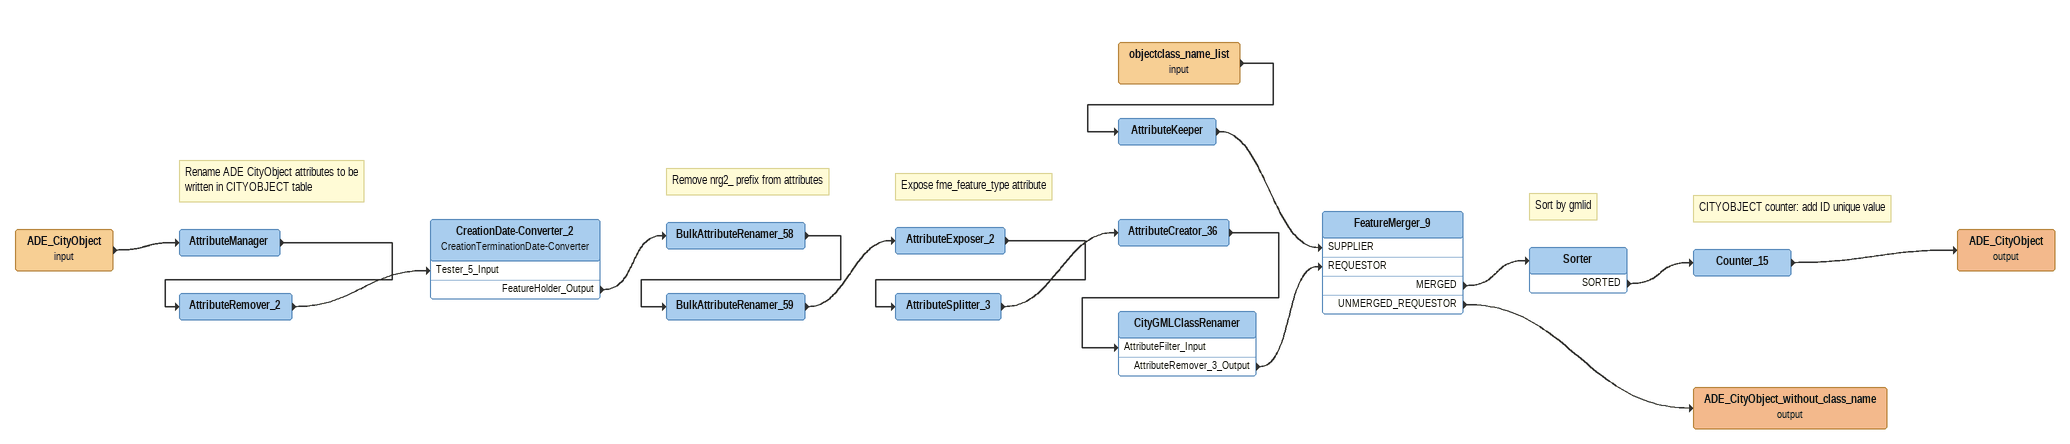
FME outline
ADE_CityObject (input)
    -> AttributeManager
Note: Rename ADE CityObject attributes to be written in CITYOBJECT table
AttributeManager
    -> AttributeRemover_2
AttributeRemover_2
    -> CreationDate-Converter_2 [Tester_5_Input]
CreationDate-Converter_2: CreationTerminationDate-Converter
    FeatureHolder_Output -> BulkAttributeRenamer_58
Note: Remove nrg2_ prefix from attributes
BulkAttributeRenamer_58
    -> BulkAttributeRenamer_59
BulkAttributeRenamer_59
    -> AttributeExposer_2
Note: Expose fme_feature_type attribute
AttributeExposer_2
    -> AttributeSplitter_3
AttributeSplitter_3
    -> AttributeCreator_36
AttributeCreator_36
    -> CityGMLClassRenamer [AttributeFilter_Input]
CityGMLClassRenamer
    AttributeRemover_3_Output -> FeatureMerger_9 [REQUESTOR]
objectclass_name_list (input)
    -> AttributeKeeper
AttributeKeeper
    -> FeatureMerger_9 [SUPPLIER]
FeatureMerger_9
    MERGED -> Sorter
    UNMERGED_REQUESTOR -> ADE_CityObject_without_class_name (output)
Note: Sort by gmlid
Sorter
    SORTED -> Counter_15
Note: CITYOBJECT counter: add ID unique value
Counter_15
    -> ADE_CityObject (output)
ADE_CityObject (output)
ADE_CityObject_without_class_name (output)
